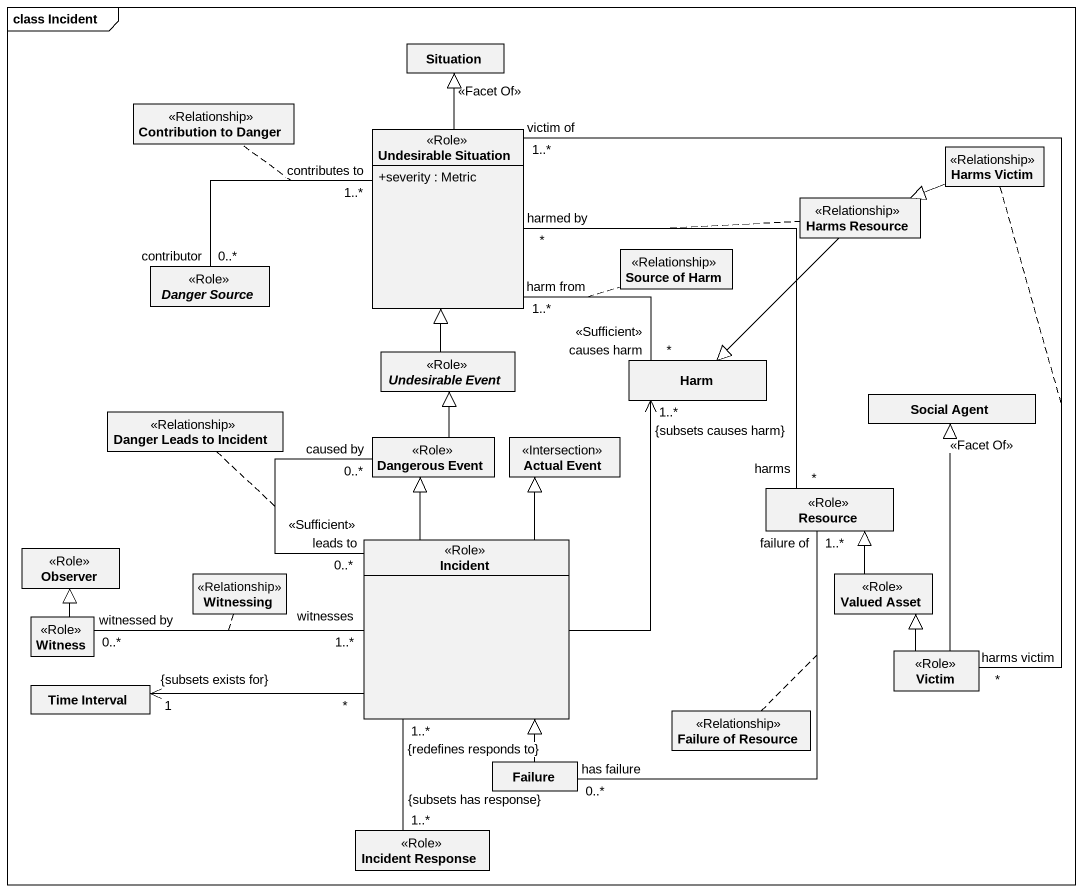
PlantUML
@startuml
mainframe class Incident
hide circle
hide empty members
skinparam classAttributeIconSize 0
class Situation
class "Contribution to Danger" as Contribution_to_Danger <<Relationship>>
class "Undesirable Situation" as Undesirable_Situation <<Role>> {
  +severity : Metric
}
class "Harms Victim" as Harms_Victim <<Relationship>>
class "Harms Resource" as Harms_Resource <<Relationship>>
abstract class "Danger Source" as Danger_Source <<Role>>
class "Source of Harm" as Source_of_Harm <<Relationship>>
abstract class "Undesirable Event" as Undesirable_Event <<Role>>
class "Danger Leads to Incident" as Danger_Leads_to_Incident <<Relationship>>
class Harm
class "Social Agent" as Social_Agent
class "Dangerous Event" as Dangerous_Event <<Role>>
class "Actual Event" as Actual_Event <<Intersection>>
class Resource <<Role>>
class Observer <<Role>>
class Witnessing <<Relationship>>
class Incident <<Role>>
class "Valued Asset" as Valued_Asset <<Role>>
class Witness <<Role>>
class "Time Interval" as Time_Interval
class Victim <<Role>>
class "Failure of Resource" as Failure_of_Resource <<Relationship>>
class Failure
class "Incident Response" as Incident_Response <<Role>>
Undesirable_Situation -up-|> Situation : <<Facet Of>>
Undesirable_Situation "contributes to\n1..*" -left- "contributor\n0..*" Danger_Source
(Undesirable_Situation, Danger_Source) .. Contribution_to_Danger
Undesirable_Situation "harm from\n1..*" -- "causes harm\n*\n<<Sufficient>>" Harm
(Undesirable_Situation, Harm) .. Source_of_Harm
Undesirable_Situation "harmed by\n*" -- "harms\n*" Resource
(Undesirable_Situation, Resource) .. Harms_Resource
Undesirable_Situation "1..*\nvictim of" -- "*\nharms victim" Victim
(Undesirable_Situation, Victim) .. Harms_Victim
Harms_Victim -left-|> Harms_Resource
Harms_Resource --|> Harm
Undesirable_Event -up-|> Undesirable_Situation
Dangerous_Event -up-|> Undesirable_Event
Dangerous_Event "caused by\n0..*" -- "leads to\n<<Sufficient>>\n0..*" Incident
(Dangerous_Event, Incident) .. Danger_Leads_to_Incident
Resource "failure of\n1..*" -- "has failure\n0..*" Failure
(Resource, Failure) .. Failure_of_Resource
Incident -up-> "1..*\n{subsets causes harm}" Harm
Incident -up-|> Dangerous_Event
Incident -up-|> Actual_Event
Incident "*" -left-> "1\n{subsets exists for}" Time_Interval
Incident "1..*\n{redefines responds to}" -- "1..*\n{subsets has response}" Incident_Response
Valued_Asset -up-|> Resource
Witness -up-|> Observer
Witness "witnessed by\n0..*" -right- "witnesses\n1..*" Incident
(Witness, Incident) .. Witnessing
Victim -up-|> Social_Agent : <<Facet Of>>
Victim -up-|> Valued_Asset
Failure -up-|> Incident
@enduml
